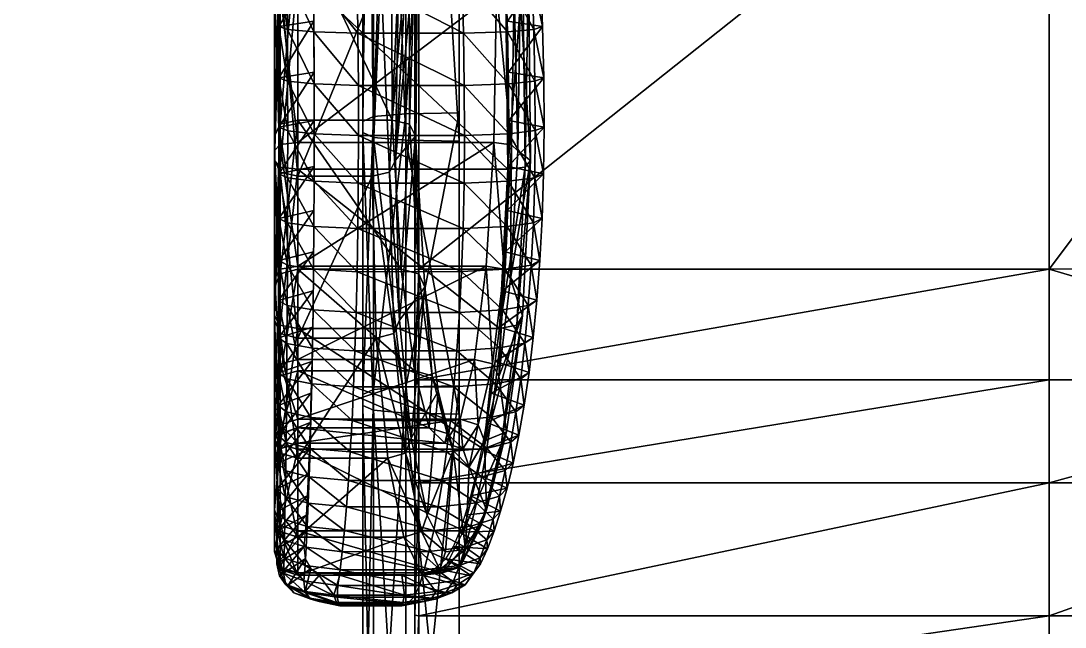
# Model space of a CAD drawing. Header units: centimetres. Extents: x -26 to 26, y -31 to 31.
# Drawn here: x -25.5 to -8.54, y -16.34 to -6.49 of the extents above; entities that cross this region are included whole.
import ezdxf

# ---------------------------------------------------------------- set-up
doc = ezdxf.new("R2010")
doc.units = ezdxf.units.CM
doc.layers.get('0').update_dxf_attribs({"true_color": 0x8d073a})

msp = doc.modelspace()

# ---------------------------------------------------------------- meshes
at = {"color": 34, "true_color": 0xb1581b}
mesh = msp.add_polyface(dxfattribs=at)
corners = [(-19.251, 22.149, -22.274), (-18.381, 22.26, -22.272), (-18.381, 22.173, -23.257), (22.97, 21.006, -24.973), (22.97, 19.837, -25.08), (22.1, 19.839, -25.216), (22.1, 21.053, -25.082), (22.97, 22.017, -21.105), (22.97, 22.149, -22.274), (22.1, 22.26, -22.272), (22.1, 22.125, -21.059), (22.97, 22.065, -23.237), (22.97, 21.732, -24.364), (22.1, 21.831, -24.429), (22.1, 22.173, -23.257), (22.97, 20.277, -20.073), (22.97, 21.408, -20.38), (22.1, 21.473, -20.281), (22.1, 20.301, -19.938), (22.97, 5.801, -23.979), (23.492, 19.83, -24.671), (23.492, 5.848, -23.443), (22.1, 5.786, -24.158), (22.97, 6.232, -19.06), (23.492, 6.185, -19.596), (22.1, 6.247, -18.881), (23.492, 21.818, -22.277), (22.97, -8.434, -22.992), (23.492, -8.387, -22.455), (22.1, -8.449, -23.171), (22.97, -8.003, -18.073), (23.492, -8.05, -18.61), (22.1, -7.988, -17.894), (22.97, -12.868, -22.624), (22.1, -12.884, -22.805), (22.97, -12.438, -17.708), (23.492, -12.486, -18.248), (22.1, -12.422, -17.527), (23.492, 20.867, -24.648), (23.492, 21.692, -21.245), (23.492, 21.739, -23.176), (23.492, 21.436, -24.171), (23.492, 20.204, -20.475), (23.492, 21.215, -20.676)]
mesh.append_faces([[corners[k] for k in face] for face in [(0, 1, 2), (3, 4, 5), (5, 6, 3), (7, 8, 9), (9, 10, 7), (11, 12, 13), (13, 14, 11), (12, 3, 6), (6, 13, 12), (15, 16, 17), (17, 18, 15), (16, 7, 10), (10, 17, 16), (19, 4, 20), (20, 21, 19), (22, 5, 4), (4, 19, 22), (15, 23, 24), (18, 25, 23), (23, 15, 18), (11, 8, 26), (14, 9, 8), (8, 11, 14), (27, 19, 21), (21, 28, 27), (29, 22, 19), (19, 27, 29), (23, 30, 31), (31, 24, 23), (25, 32, 30), (30, 23, 25), (33, 27, 28), (34, 29, 27), (30, 35, 36), (36, 31, 30), (32, 37, 35), (35, 30, 32), (4, 3, 38), (8, 7, 39), (12, 11, 40), (3, 12, 41), (16, 15, 42), (7, 16, 43)]], dxfattribs={"vtx2": -1, "color": 34})
at = {"color": 16, "true_color": 0x870606}
mesh = msp.add_polyface(dxfattribs=at)
corners = [(-8.794, 21.483, -20.084), (-2.694, 21.483, -20.09), (-2.694, 21.975, -20.51), (-8.794, 20.489, -19.816), (-2.694, 20.489, -19.83), (-8.794, 18.426, -19.622), (-2.694, 18.426, -19.653), (-8.794, -10.529, -18.78), (-2.694, -2.392, -19.247), (-8.794, -2.392, -18.988), (-19.036, 20.489, -19.765), (-19.036, 21.483, -20.062), (-19.036, 18.426, -19.508), (-19.036, -2.392, -18.062), (-19.036, -10.529, -17.524), (-19.101, 21.847, -20.609), (-19.101, 21.401, -20.211), (-19.101, 21.448, -20.125), (-19.101, 20.457, -19.932), (-19.101, 20.476, -19.833), (-19.101, 18.411, -19.676), (-19.101, 18.42, -19.576), (-19.101, -2.396, -18.123), (-19.101, -2.403, -18.223), (-19.101, -10.532, -17.583), (5.72, 21.483, -20.09), (5.72, 20.489, -19.83), (5.72, -2.392, -19.247), (-2.694, -10.183, -20.766), (5.72, -10.183, -20.766), (5.72, 18.426, -19.653), (-19.036, 21.975, -20.498)]
mesh.append_faces([[corners[k] for k in face] for face in [(7, 8, 9)]], dxfattribs={"vtx0": -1, "color": 16})
mesh.append_faces([[corners[k] for k in face] for face in [(0, 1, 2), (3, 4, 1), (1, 0, 3), (5, 6, 4), (4, 3, 5), (10, 3, 0), (0, 11, 10), (12, 5, 3), (3, 10, 12), (5, 12, 13), (13, 9, 5), (9, 13, 14), (9, 8, 6), (6, 5, 9), (15, 16, 17), (16, 18, 19), (19, 17, 16), (18, 20, 21), (21, 19, 18), (22, 21, 20), (20, 23, 22), (24, 22, 23), (25, 1, 4), (26, 4, 6), (27, 8, 28), (28, 29, 27), (8, 27, 30), (30, 6, 8), (17, 11, 31), (11, 17, 19), (19, 10, 11), (10, 19, 21), (21, 12, 10), (12, 21, 22), (22, 13, 12), (13, 22, 24)]], dxfattribs={"vtx2": -1, "color": 16})
at = {"color": 34, "true_color": 0xb1581b}
mesh = msp.add_polyface(dxfattribs=at)
corners = [(-19.947, 19.254, -23.49), (-19.947, 5.926, -22.548), (-19.947, 6.106, -20.491), (-19.947, 20.216, -23.569), (-19.947, 19.564, -21.544), (-19.947, 20.821, -21.77), (-19.947, -8.308, -21.56), (-19.947, -8.129, -19.504), (-19.947, -12.742, -21.182), (-19.947, -12.564, -19.149), (-19.773, 5.848, -23.443), (-19.773, 19.83, -24.671), (-19.773, 20.204, -20.475), (-19.773, 6.185, -19.596), (-19.773, -8.387, -22.455), (-19.773, -8.05, -18.61), (-19.773, -12.821, -22.083), (-19.773, -12.486, -18.248), (-19.251, 5.801, -23.979), (-19.251, 19.837, -25.08), (-18.381, 5.786, -24.158), (-18.381, 19.839, -25.216), (-19.251, 20.277, -20.073), (-19.251, 6.232, -19.06), (-18.381, 20.301, -19.938), (-18.381, 6.247, -18.881), (-19.251, -8.434, -22.992), (-18.381, -8.449, -23.171), (-19.251, -8.003, -18.073), (-18.381, -7.988, -17.894), (-19.251, -12.868, -22.624), (-18.381, -12.884, -22.805), (-19.251, -12.438, -17.708), (-18.381, -12.422, -17.527), (-19.773, 20.867, -24.648)]
mesh.append_faces([[corners[k] for k in face] for face in [(3, 2, 5)]], dxfattribs={"vtx0": -1, "vtx1": -1, "vtx2": -1, "color": 34})
mesh.append_faces([[corners[k] for k in face] for face in [(3, 0, 2), (2, 4, 5)]], dxfattribs={"vtx1": -1, "vtx2": -1, "color": 34})
mesh.append_faces([[corners[k] for k in face] for face in [(0, 1, 2), (1, 6, 7), (7, 2, 1), (6, 8, 9), (9, 7, 6), (10, 1, 0), (0, 11, 10), (12, 4, 2), (2, 13, 12), (14, 6, 1), (1, 10, 14), (13, 2, 7), (7, 15, 13), (6, 14, 16), (15, 7, 9), (9, 17, 15), (18, 10, 11), (11, 19, 18), (20, 18, 19), (19, 21, 20), (22, 12, 13), (13, 23, 22), (24, 22, 23), (23, 25, 24), (26, 14, 10), (10, 18, 26), (27, 26, 18), (18, 20, 27), (23, 13, 15), (15, 28, 23), (25, 23, 28), (28, 29, 25), (14, 26, 30), (26, 27, 31), (28, 15, 17), (17, 32, 28), (29, 28, 32), (32, 33, 29), (19, 11, 34), (11, 0, 3)]], dxfattribs={"vtx2": -1, "color": 34})
at = {"color": 61, "true_color": 0xd6e499}
mesh = msp.add_polyface(dxfattribs=at)
corners = [(-21.006, -9.02, -19.239), (-21.006, -5.709, -22.094), (-19.657, -5.709, -22.094), (-17.594, -8.906, 0.4), (-17.629, -5.698, 1.409), (-21.006, -5.698, 1.409), (-21.006, -1.878, 2.084), (-17.839, -1.878, 2.084), (-17.957, 0.065, -0.331), (-17.828, -3.154, -0.56), (-21.006, -3.154, -0.56), (-21.006, -6.015, -1.018), (-17.778, -6.015, -1.018), (-19.473, -8.11, -15.39), (-19.484, -4.873, -18.126), (-21.006, -4.873, -18.126), (-17.44, -3.197, -0.182), (-17.569, 0.051, 0.049), (-17.466, -1.831, 1.707), (-17.257, -5.608, 1.04), (-17.39, -6.096, -0.646), (-19.097, -5.291, -18.27), (-19.418, -8.757, -18.964), (-19.26, -5.947, -21.388), (-21.386, -5.292, -18.27), (-21.386, -5.948, -21.386), (-21.386, -8.757, -18.964), (-21.386, -1.831, 1.707), (-21.386, 0.051, 0.049), (-21.386, -3.197, -0.182), (-21.386, -5.608, 1.04), (-21.386, -6.096, -0.646), (-21.291, -5.676, 1.317), (-21.291, -8.87, 0.312), (-21.291, -1.866, 1.99), (-21.291, 0.061, -0.236), (-21.006, 0.065, -0.331), (-21.291, -3.165, -0.466), (-21.291, -6.035, -0.925), (-21.291, -4.978, -18.162), (-21.291, -8.175, -15.459), (-21.291, -5.768, -21.917), (-21.386, -8.762, 0.047), (-21.386, -8.37, -15.667), (-19.368, -5.768, -21.918), (-19.513, -8.955, -19.17), (-17.346, -5.676, 1.317), (-17.556, -1.866, 1.99), (-17.541, -3.165, -0.466), (-17.67, 0.061, -0.236), (-17.491, -6.035, -0.925), (-19.197, -4.978, -18.162), (-17.311, -8.87, 0.312), (-19.188, -8.175, -15.459)]
mesh.append_faces([[corners[k] for k in face] for face in [(21, 22, 23)]], dxfattribs={"vtx0": -1, "color": 61})
mesh.append_faces([[corners[k] for k in face] for face in [(16, 18, 19), (27, 28, 29), (30, 29, 31)]], dxfattribs={"vtx0": -1, "vtx2": -1, "color": 61})
mesh.append_faces([[corners[k] for k in face] for face in [(16, 17, 18), (20, 16, 19), (30, 27, 29)]], dxfattribs={"vtx1": -1, "vtx2": -1, "color": 61})
mesh.append_faces([[corners[k] for k in face] for face in [(0, 1, 2), (3, 4, 5), (6, 5, 4), (4, 7, 6), (8, 9, 10), (11, 10, 9), (9, 12, 11), (13, 14, 15), (1, 15, 14), (14, 2, 1), (24, 25, 26), (5, 32, 33), (32, 5, 6), (6, 34, 32), (35, 36, 10), (10, 37, 35), (37, 10, 11), (11, 38, 37), (15, 39, 40), (39, 15, 1), (1, 41, 39), (32, 30, 42), (30, 32, 34), (34, 27, 30), (28, 35, 37), (37, 29, 28), (29, 37, 38), (38, 31, 29), (39, 24, 43), (24, 39, 41), (41, 25, 24), (2, 44, 45), (46, 4, 3), (47, 7, 4), (4, 46, 47), (48, 9, 8), (8, 49, 48), (50, 12, 9), (9, 48, 50), (51, 14, 13), (44, 2, 14), (14, 51, 44), (19, 46, 52), (18, 47, 46), (46, 19, 18), (16, 48, 49), (49, 17, 16), (20, 50, 48), (48, 16, 20), (21, 51, 53), (23, 44, 51), (51, 21, 23)]], dxfattribs={"vtx2": -1, "color": 61})
at = {"color": 76, "true_color": 0x3d8706}
mesh = msp.add_polyface(dxfattribs=at)
corners = [(-6.703, -22.662, -49.045), (-5.876, -19.937, -48.646), (-5.923, -20.032, -49.274), (-6.756, -22.784, -49.573), (-6.539, -22.403, -48.126), (-5.727, -19.782, -47.577), (-6.04, -22.398, -47.443), (-5.725, -22.421, -47.332), (-4.905, -19.803, -46.707), (-5.219, -19.74, -46.808), (-6.276, -22.415, -47.61), (-5.449, -19.72, -46.972), (-6.432, -22.394, -47.826), (-5.612, -19.737, -47.22), (-7.116, -24.514, -48.62), (-7.034, -24.617, -48.409), (-6.643, -24.617, -48.061), (-6.899, -24.75, -48.251), (-25.071, -3.868, -49.753), (-25.407, -3.795, -50.148), (-24.256, -4.361, -50.062), (-23.983, -4.385, -49.671), (-25.505, -3.11, -49.644), (-23.195, -3.97, -48.586), (-23.538, -4.155, -48.82), (-23.332, -4.377, -48.931), (-22.829, -4.526, -48.95), (-19.106, -2.216, -47.332), (-19.106, -4.003, -47.332), (-16.363, -4.032, -46.707), (-19.637, -4.859, -49.045), (-19.77, -4.872, -49.573), (-16.896, -4.93, -49.274), (-16.791, -4.914, -48.646), (-22.304, -4.701, -49.853), (-22.106, -4.699, -49.411), (-21.526, -4.68, -48.62), (-19.341, -4.784, -48.126), (-16.597, -4.82, -47.577), (-19.181, -4.31, -47.443), (-16.4, -4.351, -46.808), (-19.271, -4.529, -47.61), (-16.452, -4.575, -46.972), (-16.518, -4.725, -47.22), (-19.299, -4.684, -47.826), (-21.599, -4.569, -48.409), (-21.684, -4.401, -48.251), (-21.287, -3.925, -47.922), (-22.597, -3.818, -48.339), (-21.478, -4.198, -48.061), (-4.875, -22.697, -47.332), (-4.021, -20.069, -46.702)]
mesh.append_faces([[corners[k] for k in face] for face in [(23, 22, 24)]], dxfattribs={"vtx0": -1, "color": 76})
mesh.append_faces([[corners[k] for k in face] for face in [(0, 1, 2), (2, 3, 0), (4, 5, 1), (1, 0, 4), (6, 7, 8), (8, 9, 6), (10, 6, 9), (9, 11, 10), (4, 12, 13), (13, 5, 4), (12, 10, 11), (11, 13, 12), (12, 4, 14), (10, 12, 15), (7, 6, 16), (6, 10, 17), (18, 19, 20), (20, 21, 18), (19, 18, 22), (25, 18, 21), (21, 26, 25), (24, 22, 18), (18, 25, 24), (27, 28, 29), (30, 31, 32), (32, 33, 30), (21, 20, 34), (34, 35, 21), (35, 34, 31), (31, 30, 35), (26, 21, 35), (35, 36, 26), (36, 35, 30), (30, 37, 36), (37, 30, 33), (33, 38, 37), (39, 40, 29), (29, 28, 39), (41, 42, 40), (40, 39, 41), (37, 38, 43), (43, 44, 37), (44, 43, 42), (42, 41, 44), (45, 25, 26), (26, 36, 45), (46, 24, 25), (25, 45, 46), (44, 45, 36), (36, 37, 44), (41, 46, 45), (45, 44, 41), (47, 48, 23), (23, 49, 47), (28, 47, 49), (49, 39, 28), (49, 23, 24), (24, 46, 49), (39, 49, 46), (46, 41, 39), (7, 50, 51), (51, 8, 7)]], dxfattribs={"vtx2": -1, "color": 76})
at = {"color": 16, "true_color": 0x870606}
mesh = msp.add_polyface(dxfattribs=at)
corners = [(-8.794, -10.529, -18.78), (-19.036, -10.529, -17.524), (-19.036, -12.328, -17.314), (-8.794, -12.328, -18.68), (-19.036, -14.001, -17.364), (-8.794, -16.159, -18.799), (-19.036, -16.159, -17.525), (-19.036, -17.659, -17.661), (-8.794, -19.344, -18.98), (-19.036, -19.344, -17.808), (-19.036, -21.102, -17.977), (-8.794, -21.102, -19.098), (-19.036, -22.825, -18.181), (-19.101, -2.403, -18.223), (-19.101, -10.537, -17.683), (-19.101, -10.532, -17.583), (-19.101, -12.328, -17.372), (-19.101, -12.329, -17.472), (-19.101, -13.992, -17.522), (-19.101, -13.997, -17.422), (-19.101, -16.143, -17.683), (-19.101, -16.152, -17.583), (-19.101, -17.644, -17.82), (-19.101, -17.653, -17.72), (-19.101, -19.328, -17.967), (-19.101, -19.337, -17.867), (-19.101, -21.084, -18.136), (-19.101, -21.094, -18.037), (-19.101, -22.802, -18.341), (-19.101, -22.816, -18.241), (-19.101, -24.433, -18.499), (-19.036, -2.392, -18.062)]
mesh.append_faces([[corners[k] for k in face] for face in [(0, 1, 2), (3, 2, 4), (5, 6, 7), (8, 9, 10), (11, 10, 12), (13, 14, 15), (16, 15, 14), (14, 17, 16), (17, 18, 19), (19, 16, 17), (18, 20, 21), (21, 19, 18), (20, 22, 23), (23, 21, 20), (22, 24, 25), (25, 23, 22), (24, 26, 27), (27, 25, 24), (26, 28, 29), (29, 27, 26), (30, 29, 28), (15, 1, 31), (1, 15, 16), (16, 2, 1), (2, 16, 19), (19, 4, 2), (4, 19, 21), (21, 6, 4), (6, 21, 23), (23, 7, 6), (7, 23, 25), (25, 9, 7), (9, 25, 27), (27, 10, 9), (10, 27, 29), (29, 12, 10)]], dxfattribs={"vtx2": -1, "color": 16})
mesh = msp.add_polyface(dxfattribs=at)
corners = [(-3.259, -10.525, -20.702), (-2.694, -10.183, -20.766), (-2.694, -2.392, -19.247), (-8.794, -10.529, -18.78), (-2.694, -12.328, -19.062), (-2.694, -10.854, -20.726), (-8.794, -12.328, -18.68), (-8.794, -14.001, -18.705), (-2.694, -14.001, -19.08), (-8.794, -16.159, -18.799), (-2.694, -16.159, -19.156), (-8.794, -17.659, -18.884), (-2.694, -17.659, -19.227), (-8.794, -19.344, -18.98), (-2.694, -19.344, -19.309), (-8.794, -21.102, -19.098), (-2.694, -21.101, -19.412), (-8.794, -22.825, -19.249), (-2.694, -22.825, -19.549), (-19.036, -10.529, -17.524), (-8.794, -2.392, -18.988), (-19.036, -12.328, -17.314), (-19.036, -14.001, -17.364), (-19.036, -16.159, -17.525), (-19.036, -17.659, -17.661), (-19.036, -19.344, -17.808), (-19.036, -21.102, -17.977), (-19.036, -22.825, -18.181), (5.72, -12.328, -19.062), (5.72, -14.001, -19.08), (5.72, -16.159, -19.156), (5.72, -17.659, -19.227), (5.72, -19.344, -19.309), (5.72, -21.101, -19.412), (-2.694, -10.55, -21.212), (5.72, -10.854, -20.726)]
mesh.append_faces([[corners[k] for k in face] for face in [(0, 34, 1), (5, 34, 0)]], dxfattribs={"color": 16})
mesh.append_faces([[corners[k] for k in face] for face in [(4, 0, 3)]], dxfattribs={"vtx0": -1, "vtx2": -1, "color": 16})
mesh.append_faces([[corners[k] for k in face] for face in [(6, 4, 3)]], dxfattribs={"vtx1": -1, "color": 16})
mesh.append_faces([[corners[k] for k in face] for face in [(3, 0, 2)]], dxfattribs={"vtx1": -1, "vtx2": -1, "color": 16})
mesh.append_faces([[corners[k] for k in face] for face in [(0, 1, 2), (4, 5, 0), (7, 8, 4), (4, 6, 7), (9, 10, 8), (8, 7, 9), (11, 12, 10), (10, 9, 11), (13, 14, 12), (12, 11, 13), (15, 16, 14), (14, 13, 15), (17, 18, 16), (16, 15, 17), (19, 3, 20), (21, 6, 3), (22, 7, 6), (23, 9, 7), (7, 22, 23), (24, 11, 9), (25, 13, 11), (11, 24, 25), (26, 15, 13), (27, 17, 15), (5, 4, 28), (28, 4, 8), (29, 8, 10), (30, 10, 12), (31, 12, 14), (32, 14, 16), (33, 16, 18), (34, 5, 35)]], dxfattribs={"vtx2": -1, "color": 16})
at = {"color": 61, "true_color": 0xd6e499}
mesh = msp.add_polyface(dxfattribs=at)
corners = [(-20.027, -6.694, 1.828), (-20.038, -5.807, 2.057), (-20.747, -5.786, 1.975), (-20.742, -6.67, 1.748), (-20.021, -7.543, 1.578), (-20.739, -7.517, 1.498), (-18.312, -6.694, 1.828), (-20.073, -3.922, 2.447), (-20.097, -2.924, 2.609), (-20.777, -2.911, 2.525), (-20.765, -3.906, 2.365), (-18.413, -3.922, 2.447), (-20.054, -4.883, 2.263), (-20.755, -4.865, 2.181), (-18.336, -5.807, 2.057), (-18.37, -4.883, 2.263), (-21.173, -5.752, 1.839), (-21.171, -6.632, 1.613), (-21.315, -5.711, 1.676), (-21.314, -6.585, 1.451), (-21.17, -7.474, 1.365), (-21.313, -7.422, 1.205), (-20.747, -5.637, 1.377), (-20.742, -6.501, 1.154), (-20.739, -7.326, 0.912), (-21.176, -4.835, 2.044), (-21.18, -3.881, 2.227), (-21.316, -4.799, 1.88), (-21.318, -3.85, 2.061), (-21.185, -2.889, 2.387), (-21.321, -2.864, 2.22), (-20.777, -2.816, 1.915), (-20.765, -3.794, 1.757), (-20.755, -4.734, 1.578)]
mesh.append_faces([[corners[k] for k in face] for face in [(0, 1, 2), (2, 3, 0), (4, 0, 3), (3, 5, 4), (1, 0, 6), (7, 8, 9), (9, 10, 7), (8, 7, 11), (1, 12, 13), (13, 2, 1), (12, 1, 14), (12, 7, 10), (10, 13, 12), (7, 12, 15), (16, 17, 3), (3, 2, 16), (18, 19, 17), (17, 16, 18), (17, 20, 5), (5, 3, 17), (19, 21, 20), (20, 17, 19), (22, 23, 19), (19, 18, 22), (23, 24, 21), (21, 19, 23), (25, 16, 2), (2, 13, 25), (26, 25, 13), (13, 10, 26), (27, 18, 16), (16, 25, 27), (28, 27, 25), (25, 26, 28), (29, 26, 10), (10, 9, 29), (30, 28, 26), (31, 32, 28), (33, 22, 18), (18, 27, 33), (32, 33, 27), (27, 28, 32)]], dxfattribs={"vtx2": -1, "color": 61})
mesh = msp.add_polyface(dxfattribs=at)
corners = [(-18.312, -6.694, 1.828), (-18.336, -5.807, 2.057), (-20.038, -5.807, 2.057), (-20.027, -6.694, 1.828), (-20.021, -7.543, 1.578), (-18.299, -7.543, 1.578), (-17.598, -6.671, 1.747), (-17.627, -5.787, 1.975), (-17.581, -7.517, 1.498), (-18.413, -3.922, 2.447), (-18.465, -2.925, 2.608), (-20.097, -2.924, 2.609), (-18.37, -4.883, 2.263), (-20.054, -4.883, 2.263), (-20.073, -3.922, 2.447), (-17.668, -4.865, 2.181), (-17.721, -3.907, 2.364), (-17.786, -2.912, 2.525), (-17.169, -6.632, 1.613), (-17.201, -5.753, 1.839), (-17.151, -7.474, 1.365), (-17.026, -6.586, 1.451), (-17.059, -5.712, 1.676), (-17.007, -7.422, 1.205), (-17.598, -6.501, 1.154), (-17.627, -5.637, 1.377), (-17.581, -7.326, 0.912), (-17.306, -3.882, 2.226), (-17.378, -2.89, 2.387), (-17.168, -3.851, 2.061), (-17.247, -4.836, 2.044), (-17.107, -4.8, 1.879), (-17.668, -4.735, 1.578), (-17.721, -3.795, 1.757), (-17.242, -2.864, 2.22)]
mesh.append_faces([[corners[k] for k in face] for face in [(0, 1, 2), (3, 4, 5), (5, 0, 3), (1, 0, 6), (6, 7, 1), (0, 5, 8), (8, 6, 0), (9, 10, 11), (1, 12, 13), (12, 9, 14), (12, 1, 7), (7, 15, 12), (9, 12, 15), (15, 16, 9), (10, 9, 16), (16, 17, 10), (18, 19, 7), (7, 6, 18), (20, 18, 6), (6, 8, 20), (21, 22, 19), (19, 18, 21), (23, 21, 18), (18, 20, 23), (24, 25, 22), (22, 21, 24), (26, 24, 21), (21, 23, 26), (17, 16, 27), (28, 27, 29), (19, 30, 15), (15, 7, 19), (22, 31, 30), (30, 19, 22), (30, 27, 16), (16, 15, 30), (31, 29, 27), (27, 30, 31), (25, 32, 31), (31, 22, 25), (32, 33, 29), (29, 31, 32), (34, 29, 33)]], dxfattribs={"vtx2": -1, "color": 61})
mesh = msp.add_polyface(dxfattribs=at)
corners = [(-19.657, -5.709, -22.094), (-19.797, -9.02, -19.239), (-21.006, -9.02, -19.239), (-17.727, -11.494, -0.916), (-17.594, -8.906, 0.4), (-21.006, -8.906, 0.4), (-21.006, -5.698, 1.409), (-21.006, -8.473, -1.703), (-21.006, -6.015, -1.018), (-17.778, -6.015, -1.018), (-17.818, -8.473, -1.703), (-21.006, -10.482, -2.616), (-17.942, -10.482, -2.616), (-21.006, -8.11, -15.39), (-21.006, -10.531, -12.881), (-19.325, -10.531, -12.881), (-19.473, -8.11, -15.39), (-21.006, -4.873, -18.126), (-17.39, -6.096, -0.646), (-17.257, -5.608, 1.04), (-17.223, -8.762, 0.047), (-17.429, -8.604, -1.345), (-17.55, -10.678, -2.288), (-19.092, -8.37, -15.667), (-19.352, -11.355, -16.203), (-19.418, -8.757, -18.964), (-19.097, -5.291, -18.27), (-21.386, -8.762, 0.047), (-21.386, -5.608, 1.04), (-21.386, -6.096, -0.646), (-21.386, -8.603, -1.345), (-21.386, -10.677, -2.287), (-21.386, -8.757, -18.964), (-21.386, -11.355, -16.203), (-21.386, -8.37, -15.667), (-21.386, -5.292, -18.27), (-21.291, -5.768, -21.917), (-21.006, -5.709, -22.094), (-21.291, -8.955, -19.17), (-21.291, -8.87, 0.312), (-21.291, -11.441, -0.996), (-21.291, -6.035, -0.925), (-21.291, -8.505, -1.613), (-21.291, -10.604, -12.942), (-21.291, -8.175, -15.459), (-21.386, -5.948, -21.386), (-21.291, -11.575, -16.385), (-21.386, -11.285, -1.237), (-21.291, -5.676, 1.317), (-21.291, -10.53, -2.534), (-21.386, -10.823, -13.126), (-21.291, -4.978, -18.162), (-19.513, -8.955, -19.17), (-17.311, -8.87, 0.312), (-17.346, -5.676, 1.317), (-17.53, -8.506, -1.613), (-17.491, -6.035, -0.925), (-17.653, -10.531, -2.534), (-19.188, -8.175, -15.459), (-19.039, -10.604, -12.942), (-19.197, -4.978, -18.162), (-19.368, -5.768, -21.918), (-19.26, -5.947, -21.388), (-17.444, -11.441, -0.996)]
mesh.append_faces([[corners[k] for k in face] for face in [(35, 32, 34)]], dxfattribs={"vtx0": -1, "vtx1": -1, "color": 61})
mesh.append_faces([[corners[k] for k in face] for face in [(18, 19, 20), (23, 24, 25), (27, 29, 30), (27, 30, 31)]], dxfattribs={"vtx0": -1, "vtx2": -1, "color": 61})
mesh.append_faces([[corners[k] for k in face] for face in [(21, 18, 20), (22, 21, 20), (26, 23, 25), (27, 28, 29), (32, 33, 34)]], dxfattribs={"vtx1": -1, "vtx2": -1, "color": 61})
mesh.append_faces([[corners[k] for k in face] for face in [(0, 1, 2), (3, 4, 5), (6, 5, 4), (7, 8, 9), (9, 10, 7), (11, 7, 10), (10, 12, 11), (13, 14, 15), (15, 16, 13), (17, 13, 16), (36, 37, 2), (2, 38, 36), (5, 39, 40), (39, 5, 6), (41, 8, 7), (7, 42, 41), (42, 7, 11), (43, 14, 13), (13, 44, 43), (44, 13, 17), (45, 36, 38), (38, 32, 45), (32, 38, 46), (39, 27, 47), (27, 39, 48), (29, 41, 42), (42, 30, 29), (30, 42, 49), (44, 34, 50), (34, 44, 51), (52, 1, 0), (53, 4, 3), (4, 53, 54), (55, 10, 9), (9, 56, 55), (57, 12, 10), (10, 55, 57), (58, 16, 15), (15, 59, 58), (16, 58, 60), (25, 52, 61), (61, 62, 25), (52, 25, 24), (20, 53, 63), (53, 20, 19), (21, 55, 56), (56, 18, 21), (55, 21, 22), (23, 58, 59), (58, 23, 26)]], dxfattribs={"vtx2": -1, "color": 61})
mesh = msp.add_polyface(dxfattribs=at)
corners = [(-20.03, -9.869, 0.696), (-20.023, -9.131, 1.011), (-20.74, -9.099, 0.934), (-20.744, -9.834, 0.62), (-20.042, -10.57, 0.359), (-20.749, -10.531, 0.285), (-18.318, -9.869, 0.696), (-18.344, -10.569, 0.36), (-20.057, -11.232, 0.002), (-20.02, -8.356, 1.305), (-20.738, -8.327, 1.226), (-18.302, -9.131, 1.012), (-20.021, -7.543, 1.578), (-20.739, -7.517, 1.498), (-18.296, -8.356, 1.305), (-21.174, -10.466, 0.161), (-21.177, -11.12, -0.192), (-20.757, -11.19, -0.071), (-21.315, -10.388, 0.012), (-21.317, -11.035, -0.336), (-21.17, -9.046, 0.804), (-21.172, -9.775, 0.493), (-21.313, -8.981, 0.649), (-21.314, -9.704, 0.341), (-20.74, -8.863, 0.365), (-20.744, -9.573, 0.062), (-20.749, -10.245, -0.26), (-20.757, -10.878, -0.601), (-21.169, -8.279, 1.095), (-21.17, -7.474, 1.365), (-21.313, -8.22, 0.937), (-21.313, -7.422, 1.205), (-20.738, -8.114, 0.648), (-20.739, -7.326, 0.912)]
mesh.append_faces([[corners[k] for k in face] for face in [(0, 1, 2), (2, 3, 0), (4, 0, 3), (3, 5, 4), (1, 0, 6), (0, 4, 7), (8, 4, 5), (1, 9, 10), (10, 2, 1), (9, 1, 11), (9, 12, 13), (13, 10, 9), (12, 9, 14), (15, 16, 17), (17, 5, 15), (18, 19, 16), (16, 15, 18), (20, 21, 3), (3, 2, 20), (22, 23, 21), (21, 20, 22), (21, 15, 5), (5, 3, 21), (23, 18, 15), (15, 21, 23), (24, 25, 23), (23, 22, 24), (25, 26, 18), (18, 23, 25), (26, 27, 19), (19, 18, 26), (28, 20, 2), (2, 10, 28), (29, 28, 10), (10, 13, 29), (30, 22, 20), (20, 28, 30), (31, 30, 28), (28, 29, 31), (32, 24, 22), (22, 30, 32), (33, 32, 30), (30, 31, 33)]], dxfattribs={"vtx2": -1, "color": 61})
mesh = msp.add_polyface(dxfattribs=at)
corners = [(-18.318, -9.869, 0.696), (-18.302, -9.131, 1.012), (-20.023, -9.131, 1.011), (-18.344, -10.569, 0.36), (-20.03, -9.869, 0.696), (-18.378, -11.231, 0.002), (-20.042, -10.57, 0.359), (-17.678, -11.189, -0.07), (-17.637, -10.53, 0.286), (-17.605, -9.833, 0.62), (-17.585, -9.099, 0.934), (-18.296, -8.356, 1.305), (-20.02, -8.356, 1.305), (-18.299, -7.543, 1.578), (-20.021, -7.543, 1.578), (-17.577, -8.327, 1.227), (-17.581, -7.517, 1.498), (-17.177, -9.774, 0.494), (-17.155, -9.045, 0.805), (-17.212, -10.465, 0.162), (-17.035, -9.703, 0.341), (-17.011, -8.981, 0.65), (-17.071, -10.387, 0.013), (-17.259, -11.118, -0.19), (-17.119, -11.033, -0.335), (-17.678, -10.878, -0.601), (-17.637, -10.245, -0.26), (-17.605, -9.573, 0.062), (-17.585, -8.863, 0.365), (-17.146, -8.278, 1.095), (-17.002, -8.22, 0.937), (-17.151, -7.474, 1.365), (-17.007, -7.422, 1.205), (-17.577, -8.114, 0.648), (-17.581, -7.326, 0.912)]
mesh.append_faces([[corners[k] for k in face] for face in [(0, 1, 2), (3, 0, 4), (5, 3, 6), (7, 8, 3), (1, 0, 9), (9, 10, 1), (0, 3, 8), (8, 9, 0), (1, 11, 12), (11, 13, 14), (11, 1, 10), (10, 15, 11), (13, 11, 15), (15, 16, 13), (17, 18, 10), (10, 9, 17), (19, 17, 9), (9, 8, 19), (20, 21, 18), (18, 17, 20), (22, 20, 17), (17, 19, 22), (23, 19, 8), (24, 22, 19), (19, 23, 24), (25, 26, 22), (22, 24, 25), (27, 28, 21), (21, 20, 27), (26, 27, 20), (20, 22, 26), (18, 29, 15), (15, 10, 18), (21, 30, 29), (29, 18, 21), (29, 31, 16), (16, 15, 29), (30, 32, 31), (31, 29, 30), (28, 33, 30), (30, 21, 28), (33, 34, 32), (32, 30, 33)]], dxfattribs={"vtx2": -1, "color": 61})
mesh = msp.add_polyface(dxfattribs=at)
corners = [(-21.006, -11.649, -16.446), (-21.006, -9.02, -19.239), (-19.797, -9.02, -19.239), (-19.731, -11.649, -16.446), (-17.986, -13.454, -2.513), (-17.727, -11.494, -0.916), (-21.006, -11.494, -0.916), (-21.006, -8.906, 0.4), (-21.006, -11.995, -3.757), (-21.006, -10.482, -2.616), (-17.942, -10.482, -2.616), (-18.132, -11.995, -3.757), (-21.006, -10.531, -12.881), (-21.006, -12.181, -10.6), (-19.111, -12.181, -10.6), (-19.325, -10.531, -12.881), (-17.55, -10.678, -2.288), (-17.223, -8.762, 0.047), (-17.356, -11.285, -1.236), (-17.738, -12.272, -3.49), (-17.614, -13.174, -2.774), (-18.943, -10.823, -13.126), (-18.726, -12.512, -10.792), (-19.162, -13.274, -13.544), (-19.352, -11.355, -16.203), (-19.092, -8.37, -15.667), (-21.386, -11.285, -1.237), (-21.386, -8.762, 0.047), (-21.386, -10.677, -2.287), (-21.386, -12.271, -3.489), (-21.386, -13.175, -2.776), (-21.386, -13.273, -13.545), (-21.386, -12.512, -10.792), (-21.386, -10.823, -13.126), (-21.386, -11.355, -16.203), (-21.386, -8.37, -15.667), (-21.291, -8.955, -19.17), (-21.291, -11.575, -16.385), (-21.006, -13.6, -13.741), (-21.291, -11.441, -0.996), (-21.291, -13.384, -2.579), (-21.291, -10.53, -2.534), (-21.291, -8.505, -1.613), (-21.291, -12.064, -3.69), (-21.291, -12.264, -10.648), (-21.291, -10.604, -12.942), (-21.386, -8.757, -18.964), (-21.291, -13.518, -13.692), (-21.291, -8.87, 0.312), (-21.386, -8.603, -1.345), (-21.291, -8.175, -15.459), (-19.446, -11.575, -16.385), (-19.513, -8.955, -19.17), (-19.255, -13.518, -13.692), (-17.444, -11.441, -0.996), (-17.311, -8.87, 0.312), (-17.842, -12.064, -3.69), (-17.653, -10.531, -2.534), (-19.039, -10.604, -12.942), (-18.824, -12.264, -10.648), (-17.702, -13.384, -2.578), (-17.53, -8.506, -1.613)]
mesh.append_faces([[corners[k] for k in face] for face in [(16, 17, 18), (19, 18, 20), (21, 23, 24), (26, 28, 29), (31, 32, 33), (34, 33, 35)]], dxfattribs={"vtx0": -1, "vtx2": -1, "color": 61})
mesh.append_faces([[corners[k] for k in face] for face in [(19, 16, 18), (21, 22, 23), (25, 21, 24), (26, 27, 28), (30, 26, 29), (34, 31, 33)]], dxfattribs={"vtx1": -1, "vtx2": -1, "color": 61})
mesh.append_faces([[corners[k] for k in face] for face in [(0, 1, 2), (2, 3, 0), (4, 5, 6), (7, 6, 5), (8, 9, 10), (10, 11, 8), (12, 13, 14), (14, 15, 12), (36, 1, 0), (0, 37, 36), (37, 0, 38), (6, 39, 40), (39, 6, 7), (9, 41, 42), (41, 9, 8), (8, 43, 41), (44, 13, 12), (12, 45, 44), (37, 34, 46), (34, 37, 47), (39, 26, 30), (26, 39, 48), (41, 28, 49), (28, 41, 43), (43, 29, 28), (32, 44, 45), (45, 33, 32), (33, 45, 50), (51, 3, 2), (2, 52, 51), (3, 51, 53), (54, 5, 4), (5, 54, 55), (56, 11, 10), (10, 57, 56), (58, 15, 14), (14, 59, 58), (24, 51, 52), (51, 24, 23), (18, 54, 60), (54, 18, 17), (16, 57, 61), (19, 56, 57), (57, 16, 19), (21, 58, 59), (59, 22, 21), (58, 21, 25)]], dxfattribs={"vtx2": -1, "color": 61})
at = {"color": 34, "true_color": 0xb1581b}
mesh = msp.add_polyface(dxfattribs=at)
corners = [(-19.947, -27.851, -23.354), (-19.947, -28.548, -23.529), (-19.947, -28.948, -23.402), (-19.947, -29.431, -22.608), (-19.947, -29.348, -21.656), (-19.947, -29.035, -21.408), (-19.947, -28.306, -21.34), (-19.947, -21.191, -21.896), (-19.947, -21.016, -19.855), (-19.947, -12.742, -21.182), (-19.947, -12.564, -19.149), (-19.773, -12.821, -22.083), (-19.947, -8.308, -21.56), (-19.773, -27.749, -24.393), (-19.773, -21.269, -22.817), (-19.773, -20.938, -18.936), (-19.773, -28.574, -20.242), (-19.251, -27.698, -24.782), (-18.381, -27.681, -24.912), (-18.381, -28.854, -24.972), (-19.251, -28.838, -24.863), (-19.773, -12.486, -18.248), (-19.251, -12.868, -22.624), (-19.773, -8.387, -22.455), (-18.381, -12.884, -22.805), (-19.251, -8.434, -22.992), (-19.251, -21.317, -23.37), (-18.381, -21.332, -23.554), (-19.251, -20.891, -18.385), (-19.251, -28.677, -19.863), (-18.381, -20.875, -18.202), (-18.381, -28.711, -19.737), (-19.773, -29.596, -20.499), (-19.773, -28.789, -24.537), (-19.251, -12.438, -17.708), (-18.381, -12.422, -17.527)]
mesh.append_faces([[corners[k] for k in face] for face in [(7, 6, 8)]], dxfattribs={"vtx0": -1, "color": 34})
mesh.append_faces([[corners[k] for k in face] for face in [(0, 2, 3), (0, 3, 6)]], dxfattribs={"vtx0": -1, "vtx1": -1, "vtx2": -1, "color": 34})
mesh.append_faces([[corners[k] for k in face] for face in [(7, 0, 6)]], dxfattribs={"vtx1": -1, "vtx2": -1, "color": 34})
mesh.append_faces([[corners[k] for k in face] for face in [(0, 1, 2), (4, 5, 6), (9, 7, 8), (8, 10, 9), (11, 9, 12), (13, 0, 7), (7, 14, 13), (15, 8, 6), (6, 16, 15), (17, 18, 19), (19, 20, 17), (14, 7, 9), (9, 11, 14), (21, 10, 8), (8, 15, 21), (22, 11, 23), (24, 22, 25), (17, 13, 14), (14, 26, 17), (18, 17, 26), (26, 27, 18), (28, 15, 16), (16, 29, 28), (30, 28, 29), (29, 31, 30), (29, 16, 32), (16, 6, 5), (13, 17, 20), (20, 33, 13), (0, 13, 33), (33, 1, 0), (26, 14, 11), (11, 22, 26), (27, 26, 22), (22, 24, 27), (34, 21, 15), (15, 28, 34), (35, 34, 28), (28, 30, 35)]], dxfattribs={"vtx2": -1, "color": 34})
at = {"color": 61, "true_color": 0xd6e499}
mesh = msp.add_polyface(dxfattribs=at)
corners = [(-20.099, -12.443, -0.777), (-20.077, -11.857, -0.377), (-20.767, -11.811, -0.448), (-20.778, -12.394, -0.845), (-20.124, -12.99, -1.197), (-20.791, -12.937, -1.262), (-18.47, -12.441, -0.776), (-18.525, -12.988, -1.196), (-20.152, -13.497, -1.638), (-20.805, -13.441, -1.7), (-18.587, -13.496, -1.636), (-20.057, -11.232, 0.002), (-20.757, -11.19, -0.071), (-18.42, -11.856, -0.376), (-20.749, -10.531, 0.285), (-20.82, -13.905, -2.157), (-21.196, -13.346, -1.801), (-21.19, -12.848, -1.369), (-21.326, -13.231, -1.923), (-21.329, -13.681, -2.366), (-21.202, -13.803, -2.252), (-21.324, -12.741, -1.498), (-21.181, -11.734, -0.564), (-21.185, -12.311, -0.957), (-21.319, -11.642, -0.704), (-21.321, -12.211, -1.091), (-20.767, -11.473, -0.96), (-20.778, -12.028, -1.338), (-20.791, -12.544, -1.733), (-20.805, -13.02, -2.145), (-20.82, -13.457, -2.574), (-21.177, -11.12, -0.192), (-21.317, -11.035, -0.336), (-20.757, -10.878, -0.601)]
mesh.append_faces([[corners[k] for k in face] for face in [(0, 1, 2), (2, 3, 0), (4, 0, 3), (3, 5, 4), (1, 0, 6), (0, 4, 7), (8, 4, 5), (5, 9, 8), (4, 8, 10), (1, 11, 12), (12, 2, 1), (11, 1, 13), (14, 12, 11), (15, 9, 16), (17, 16, 9), (9, 5, 17), (18, 19, 20), (20, 16, 18), (21, 18, 16), (16, 17, 21), (22, 23, 3), (3, 2, 22), (24, 25, 23), (23, 22, 24), (23, 17, 5), (5, 3, 23), (25, 21, 17), (17, 23, 25), (26, 27, 25), (25, 24, 26), (27, 28, 21), (21, 25, 27), (29, 30, 19), (19, 18, 29), (28, 29, 18), (18, 21, 28), (31, 22, 2), (2, 12, 31), (32, 24, 22), (22, 31, 32), (33, 26, 24), (24, 32, 33)]], dxfattribs={"vtx2": -1, "color": 61})
mesh = msp.add_polyface(dxfattribs=at)
corners = [(-18.47, -12.441, -0.776), (-18.42, -11.856, -0.376), (-20.077, -11.857, -0.377), (-18.525, -12.988, -1.196), (-20.099, -12.443, -0.777), (-18.587, -13.496, -1.636), (-20.124, -12.99, -1.197), (-17.935, -13.438, -1.697), (-17.859, -12.934, -1.26), (-17.791, -12.391, -0.843), (-17.73, -11.809, -0.446), (-18.378, -11.231, 0.002), (-20.057, -11.232, 0.002), (-20.042, -10.57, 0.359), (-17.678, -11.189, -0.07), (-18.344, -10.569, 0.36), (-17.383, -12.308, -0.955), (-17.316, -11.732, -0.563), (-17.46, -12.845, -1.367), (-17.248, -12.209, -1.09), (-17.178, -11.64, -0.703), (-17.326, -12.738, -1.495), (-17.634, -13.8, -2.248), (-17.543, -13.342, -1.798), (-17.506, -13.678, -2.363), (-17.413, -13.228, -1.92), (-18.016, -13.456, -2.573), (-17.935, -13.019, -2.144), (-17.859, -12.543, -1.732), (-17.791, -12.027, -1.337), (-17.73, -11.472, -0.96), (-17.259, -11.118, -0.19), (-17.119, -11.033, -0.335), (-17.637, -10.53, 0.286), (-17.678, -10.878, -0.601)]
mesh.append_faces([[corners[k] for k in face] for face in [(0, 1, 2), (3, 0, 4), (5, 3, 6), (3, 5, 7), (7, 8, 3), (1, 0, 9), (9, 10, 1), (0, 3, 8), (8, 9, 0), (1, 11, 12), (13, 12, 11), (11, 1, 10), (10, 14, 11), (15, 11, 14), (16, 17, 10), (10, 9, 16), (18, 16, 9), (9, 8, 18), (19, 20, 17), (17, 16, 19), (21, 19, 16), (16, 18, 21), (22, 23, 7), (24, 25, 23), (23, 18, 8), (8, 7, 23), (25, 21, 18), (18, 23, 25), (26, 27, 25), (25, 24, 26), (27, 28, 21), (21, 25, 27), (29, 30, 20), (20, 19, 29), (28, 29, 19), (19, 21, 28), (17, 31, 14), (14, 10, 17), (20, 32, 31), (31, 17, 20), (33, 14, 31), (30, 34, 32), (32, 20, 30)]], dxfattribs={"vtx2": -1, "color": 61})
mesh = msp.add_polyface(dxfattribs=at)
corners = [(-21.006, -13.6, -13.741), (-21.006, -11.649, -16.446), (-19.731, -11.649, -16.446), (-19.54, -13.6, -13.741), (-21.006, -14.882, -11.154), (-21.006, -15.501, -8.71), (-19.281, -14.882, -11.154), (-21.006, -15.465, -6.437), (-18.983, -15.501, -8.71), (-21.006, -14.78, -4.362), (-18.656, -15.465, -6.437), (-21.006, -13.454, -2.513), (-18.313, -14.78, -4.362), (-21.006, -13.354, -6.723), (-21.006, -12.968, -5.126), (-18.364, -12.968, -5.126), (-21.006, -13.107, -8.548), (-18.615, -13.354, -6.723), (-21.006, -12.181, -10.6), (-18.868, -13.107, -8.548), (-21.386, -13.175, -2.776), (-21.386, -12.271, -3.489), (-21.386, -13.32, -4.966), (-21.386, -14.437, -4.536), (-21.386, -13.74, -6.703), (-21.386, -15.086, -6.501), (-21.386, -13.476, -8.654), (-21.386, -15.12, -8.665), (-21.386, -14.523, -11.021), (-21.386, -12.512, -10.792), (-21.386, -13.273, -13.545), (-21.291, -13.518, -13.692), (-21.291, -11.575, -16.385), (-21.291, -14.792, -11.121), (-21.291, -15.406, -8.699), (-21.291, -15.37, -6.453), (-21.291, -14.694, -4.406), (-21.291, -13.384, -2.579), (-21.006, -11.494, -0.916), (-21.291, -12.064, -3.69), (-21.006, -11.995, -3.757), (-21.291, -13.056, -5.086), (-21.291, -13.45, -6.718), (-21.291, -13.199, -8.574), (-21.291, -12.264, -10.648), (-21.386, -11.355, -16.203), (-21.291, -11.441, -0.996)]
mesh.append_faces([[corners[k] for k in face] for face in [(20, 21, 22), (23, 22, 24), (25, 24, 26), (28, 26, 29)]], dxfattribs={"vtx0": -1, "vtx2": -1, "color": 61})
mesh.append_faces([[corners[k] for k in face] for face in [(23, 20, 22), (25, 23, 24), (27, 25, 26), (28, 27, 26), (30, 28, 29)]], dxfattribs={"vtx1": -1, "vtx2": -1, "color": 61})
mesh.append_faces([[corners[k] for k in face] for face in [(0, 1, 2), (2, 3, 0), (4, 0, 3), (5, 4, 6), (7, 5, 8), (9, 7, 10), (11, 9, 12), (13, 14, 15), (16, 13, 17), (18, 16, 19), (0, 31, 32), (31, 0, 4), (4, 33, 31), (33, 4, 5), (5, 34, 33), (34, 5, 7), (7, 35, 34), (35, 7, 9), (9, 36, 35), (36, 9, 11), (11, 37, 36), (37, 11, 38), (39, 40, 14), (14, 41, 39), (41, 14, 13), (13, 42, 41), (42, 13, 16), (16, 43, 42), (43, 16, 18), (18, 44, 43), (31, 30, 45), (30, 31, 33), (33, 28, 30), (28, 33, 34), (34, 27, 28), (27, 34, 35), (35, 25, 27), (25, 35, 36), (36, 23, 25), (23, 36, 37), (37, 20, 23), (20, 37, 46), (21, 39, 41), (41, 22, 21), (22, 41, 42), (42, 24, 22), (24, 42, 43), (43, 26, 24), (26, 43, 44), (44, 29, 26)]], dxfattribs={"vtx2": -1, "color": 61})
mesh = msp.add_polyface(dxfattribs=at)
corners = [(-19.54, -13.6, -13.741), (-19.281, -14.882, -11.154), (-21.006, -14.882, -11.154), (-18.983, -15.501, -8.71), (-21.006, -15.501, -8.71), (-18.656, -15.465, -6.437), (-21.006, -15.465, -6.437), (-18.313, -14.78, -4.362), (-21.006, -14.78, -4.362), (-17.986, -13.454, -2.513), (-21.006, -13.454, -2.513), (-21.006, -11.494, -0.916), (-21.006, -12.968, -5.126), (-21.006, -11.995, -3.757), (-18.132, -11.995, -3.757), (-18.364, -12.968, -5.126), (-18.615, -13.354, -6.723), (-21.006, -13.354, -6.723), (-18.868, -13.107, -8.548), (-21.006, -13.107, -8.548), (-19.111, -12.181, -10.6), (-21.006, -12.181, -10.6), (-17.97, -13.32, -4.967), (-17.738, -12.272, -3.49), (-17.614, -13.174, -2.774), (-17.939, -14.437, -4.535), (-18.223, -13.74, -6.704), (-18.28, -15.086, -6.5), (-18.479, -13.476, -8.654), (-18.607, -15.12, -8.665), (-18.904, -14.524, -11.021), (-18.726, -12.512, -10.792), (-19.162, -13.274, -13.544), (-19.255, -13.518, -13.692), (-19.731, -11.649, -16.446), (-18.996, -14.792, -11.121), (-18.697, -15.406, -8.699), (-18.37, -15.37, -6.453), (-18.027, -14.694, -4.405), (-17.702, -13.384, -2.578), (-17.444, -11.441, -0.996), (-18.073, -13.056, -5.086), (-17.842, -12.064, -3.69), (-18.325, -13.45, -6.718), (-18.579, -13.199, -8.574), (-18.824, -12.264, -10.648), (-19.446, -11.575, -16.385), (-17.356, -11.285, -1.236)]
mesh.append_faces([[corners[k] for k in face] for face in [(22, 24, 25), (26, 25, 27), (28, 27, 29), (28, 29, 30), (31, 30, 32)]], dxfattribs={"vtx0": -1, "vtx2": -1, "color": 61})
mesh.append_faces([[corners[k] for k in face] for face in [(22, 23, 24), (26, 22, 25), (28, 26, 27), (31, 28, 30)]], dxfattribs={"vtx1": -1, "vtx2": -1, "color": 61})
mesh.append_faces([[corners[k] for k in face] for face in [(0, 1, 2), (1, 3, 4), (3, 5, 6), (5, 7, 8), (7, 9, 10), (11, 10, 9), (12, 13, 14), (14, 15, 12), (15, 16, 17), (16, 18, 19), (18, 20, 21), (33, 0, 34), (35, 1, 0), (0, 33, 35), (36, 3, 1), (1, 35, 36), (37, 5, 3), (3, 36, 37), (38, 7, 5), (5, 37, 38), (39, 9, 7), (7, 38, 39), (9, 39, 40), (41, 15, 14), (14, 42, 41), (43, 16, 15), (15, 41, 43), (44, 18, 16), (16, 43, 44), (45, 20, 18), (18, 44, 45), (32, 33, 46), (30, 35, 33), (33, 32, 30), (29, 36, 35), (35, 30, 29), (27, 37, 36), (36, 29, 27), (25, 38, 37), (37, 27, 25), (24, 39, 38), (38, 25, 24), (39, 24, 47), (22, 41, 42), (42, 23, 22), (26, 43, 41), (41, 22, 26), (28, 44, 43), (43, 26, 28), (31, 45, 44), (44, 28, 31)]], dxfattribs={"vtx2": -1, "color": 61})
mesh = msp.add_polyface(dxfattribs=at)
corners = [(-20.214, -14.392, -2.58), (-20.182, -13.965, -2.099), (-20.82, -13.905, -2.157), (-20.836, -14.328, -2.634), (-20.248, -14.777, -3.078), (-20.852, -14.71, -3.128), (-18.723, -14.39, -2.577), (-18.797, -14.775, -3.075), (-20.317, -15.416, -4.116), (-20.282, -15.119, -3.591), (-20.87, -15.048, -3.636), (-20.887, -15.343, -4.157), (-18.873, -15.117, -3.588), (-20.152, -13.497, -1.638), (-20.805, -13.441, -1.7), (-21.343, -15.073, -4.303), (-21.346, -15.316, -4.82), (-21.236, -15.467, -4.749), (-21.229, -15.221, -4.224), (-20.887, -14.803, -4.448), (-20.905, -15.038, -4.952), (-20.886, -15.234, -5.411), (-21.303, -15.513, -5.306), (-21.222, -14.93, -3.71), (-21.215, -14.597, -3.209), (-21.339, -14.788, -3.798), (-21.336, -14.461, -3.305), (-21.202, -13.803, -2.252), (-21.208, -14.221, -2.722), (-21.329, -13.681, -2.366), (-21.333, -14.091, -2.827), (-20.82, -13.457, -2.574), (-20.836, -13.854, -3.02), (-20.852, -14.211, -3.481), (-20.87, -14.527, -3.958), (-21.196, -13.346, -1.801)]
mesh.append_faces([[corners[k] for k in face] for face in [(0, 1, 2), (2, 3, 0), (4, 0, 3), (3, 5, 4), (1, 0, 6), (0, 4, 7), (8, 9, 10), (10, 11, 8), (9, 4, 5), (5, 10, 9), (4, 9, 12), (1, 13, 14), (14, 2, 1), (15, 16, 17), (17, 18, 15), (19, 20, 16), (16, 15, 19), (20, 21, 22), (23, 18, 11), (11, 10, 23), (24, 23, 10), (10, 5, 24), (25, 15, 18), (18, 23, 25), (26, 25, 23), (23, 24, 26), (27, 28, 3), (3, 2, 27), (29, 30, 28), (28, 27, 29), (28, 24, 5), (5, 3, 28), (30, 26, 24), (24, 28, 30), (31, 32, 30), (30, 29, 31), (32, 33, 26), (26, 30, 32), (34, 19, 15), (15, 25, 34), (33, 34, 25), (25, 26, 33), (35, 27, 2)]], dxfattribs={"vtx2": -1, "color": 61})
mesh = msp.add_polyface(dxfattribs=at)
corners = [(-18.723, -14.39, -2.577), (-18.653, -13.963, -2.097), (-20.182, -13.965, -2.099), (-18.797, -14.775, -3.075), (-20.214, -14.392, -2.58), (-18.873, -15.117, -3.588), (-20.248, -14.777, -3.078), (-18.38, -15.341, -4.153), (-18.285, -15.045, -3.631), (-18.192, -14.706, -3.123), (-18.102, -14.325, -2.629), (-18.016, -13.901, -2.153), (-20.152, -13.497, -1.638), (-18.587, -13.496, -1.636), (-17.935, -13.438, -1.697), (-18.035, -15.314, -4.817), (-17.925, -15.071, -4.299), (-18.039, -15.218, -4.219), (-18.477, -15.037, -4.951), (-18.38, -14.802, -4.447), (-18.599, -15.233, -5.41), (-17.73, -14.217, -2.717), (-17.634, -13.8, -2.248), (-17.83, -14.593, -3.204), (-17.605, -14.088, -2.824), (-17.506, -13.678, -2.363), (-17.709, -14.458, -3.301), (-17.933, -14.927, -3.705), (-17.815, -14.785, -3.793), (-18.285, -14.526, -3.956), (-18.192, -14.21, -3.48), (-18.102, -13.853, -3.019), (-18.016, -13.456, -2.573), (-17.543, -13.342, -1.798)]
mesh.append_faces([[corners[k] for k in face] for face in [(0, 1, 2), (3, 0, 4), (5, 3, 6), (7, 8, 5), (3, 5, 8), (8, 9, 3), (1, 0, 10), (10, 11, 1), (0, 3, 9), (9, 10, 0), (12, 2, 1), (1, 13, 12), (13, 1, 11), (11, 14, 13), (15, 16, 17), (18, 19, 16), (16, 15, 18), (20, 18, 15), (21, 22, 11), (11, 10, 21), (23, 21, 10), (10, 9, 23), (24, 25, 22), (22, 21, 24), (26, 24, 21), (21, 23, 26), (17, 27, 8), (16, 28, 27), (27, 17, 16), (27, 23, 9), (9, 8, 27), (28, 26, 23), (23, 27, 28), (19, 29, 28), (28, 16, 19), (29, 30, 26), (26, 28, 29), (31, 32, 25), (25, 24, 31), (30, 31, 24), (24, 26, 30), (14, 11, 22), (33, 22, 25)]], dxfattribs={"vtx2": -1, "color": 61})
mesh = msp.add_polyface(dxfattribs=at)
corners = [(-20.353, -15.669, -4.651), (-20.317, -15.416, -4.116), (-20.887, -15.343, -4.157), (-20.905, -15.593, -4.688), (-20.367, -15.859, -5.149), (-20.886, -15.782, -5.176), (-19.029, -15.667, -4.649), (-19.12, -15.858, -5.148), (-20.321, -16.001, -5.888), (-20.337, -15.971, -5.565), (-20.793, -15.893, -5.566), (-20.657, -15.931, -5.805), (-19.315, -16, -5.887), (-19.235, -15.97, -5.564), (-20.282, -15.119, -3.591), (-18.95, -15.415, -4.114), (-21.07, -15.788, -5.638), (-20.81, -15.876, -5.935), (-21.198, -15.66, -5.236), (-21.164, -15.661, -5.718), (-20.884, -15.765, -6.031), (-21.303, -15.513, -5.306), (-21.229, -15.221, -4.224), (-21.236, -15.467, -4.749), (-21.346, -15.316, -4.82), (-20.905, -15.038, -4.952), (-20.793, -15.394, -5.766), (-20.657, -15.504, -5.97), (-20.886, -15.234, -5.411), (-20.374, -15.946, -6.109), (-19.3, -15.945, -6.109), (-20.417, -15.828, -6.219), (-20.321, -15.498, -6.079), (-19.269, -15.828, -6.219)]
mesh.append_faces([[corners[k] for k in face] for face in [(0, 1, 2), (2, 3, 0), (4, 0, 3), (3, 5, 4), (1, 0, 6), (0, 4, 7), (8, 9, 10), (10, 11, 8), (9, 8, 12), (9, 4, 5), (5, 10, 9), (4, 9, 13), (14, 1, 15), (16, 17, 11), (11, 10, 16), (18, 16, 10), (10, 5, 18), (19, 20, 17), (17, 16, 19), (21, 19, 16), (16, 18, 21), (22, 23, 3), (3, 2, 22), (23, 18, 5), (5, 3, 23), (24, 21, 18), (18, 23, 24), (21, 24, 25), (26, 27, 20), (20, 19, 26), (28, 26, 19), (19, 21, 28), (12, 8, 29), (29, 30, 12), (30, 29, 31), (17, 29, 8), (8, 11, 17), (20, 31, 29), (29, 17, 20), (27, 32, 31), (31, 20, 27), (33, 31, 32)]], dxfattribs={"vtx2": -1, "color": 61})
mesh = msp.add_polyface(dxfattribs=at)
corners = [(-19.029, -15.667, -4.649), (-18.95, -15.415, -4.114), (-20.317, -15.416, -4.116), (-19.12, -15.858, -5.148), (-20.353, -15.669, -4.651), (-19.315, -16, -5.887), (-19.235, -15.97, -5.564), (-20.337, -15.971, -5.565), (-20.367, -15.859, -5.149), (-18.957, -15.93, -5.804), (-18.773, -15.892, -5.564), (-18.599, -15.78, -5.172), (-18.477, -15.591, -4.684), (-18.38, -15.341, -4.153), (-18.873, -15.117, -3.588), (-20.282, -15.119, -3.591), (-19.3, -15.945, -6.109), (-18.826, -15.875, -5.934), (-19.269, -15.828, -6.219), (-18.761, -15.765, -6.03), (-20.417, -15.828, -6.219), (-20.321, -15.498, -6.079), (-19.315, -15.498, -6.078), (-18.957, -15.504, -5.97), (-18.145, -15.465, -4.744), (-18.039, -15.218, -4.219), (-18.288, -15.658, -5.232), (-18.035, -15.314, -4.817), (-18.185, -15.511, -5.304), (-18.502, -15.787, -5.635), (-18.414, -15.66, -5.717), (-18.773, -15.394, -5.765), (-18.599, -15.233, -5.41), (-18.285, -15.045, -3.631)]
mesh.append_faces([[corners[k] for k in face] for face in [(0, 1, 2), (3, 0, 4), (5, 6, 7), (6, 3, 8), (6, 5, 9), (9, 10, 6), (3, 6, 10), (10, 11, 3), (1, 0, 12), (12, 13, 1), (0, 3, 11), (11, 12, 0), (1, 14, 15), (14, 1, 13), (16, 17, 9), (9, 5, 16), (18, 19, 17), (17, 16, 18), (20, 18, 16), (21, 22, 18), (22, 23, 19), (19, 18, 22), (24, 25, 13), (13, 12, 24), (26, 24, 12), (12, 11, 26), (25, 24, 27), (28, 27, 24), (24, 26, 28), (17, 29, 10), (10, 9, 17), (19, 30, 29), (29, 17, 19), (29, 26, 11), (11, 10, 29), (30, 28, 26), (26, 29, 30), (23, 31, 30), (30, 19, 23), (31, 32, 28), (28, 30, 31), (27, 28, 32), (33, 13, 25)]], dxfattribs={"vtx2": -1, "color": 61})

doc.saveas('drawing.dxf')
